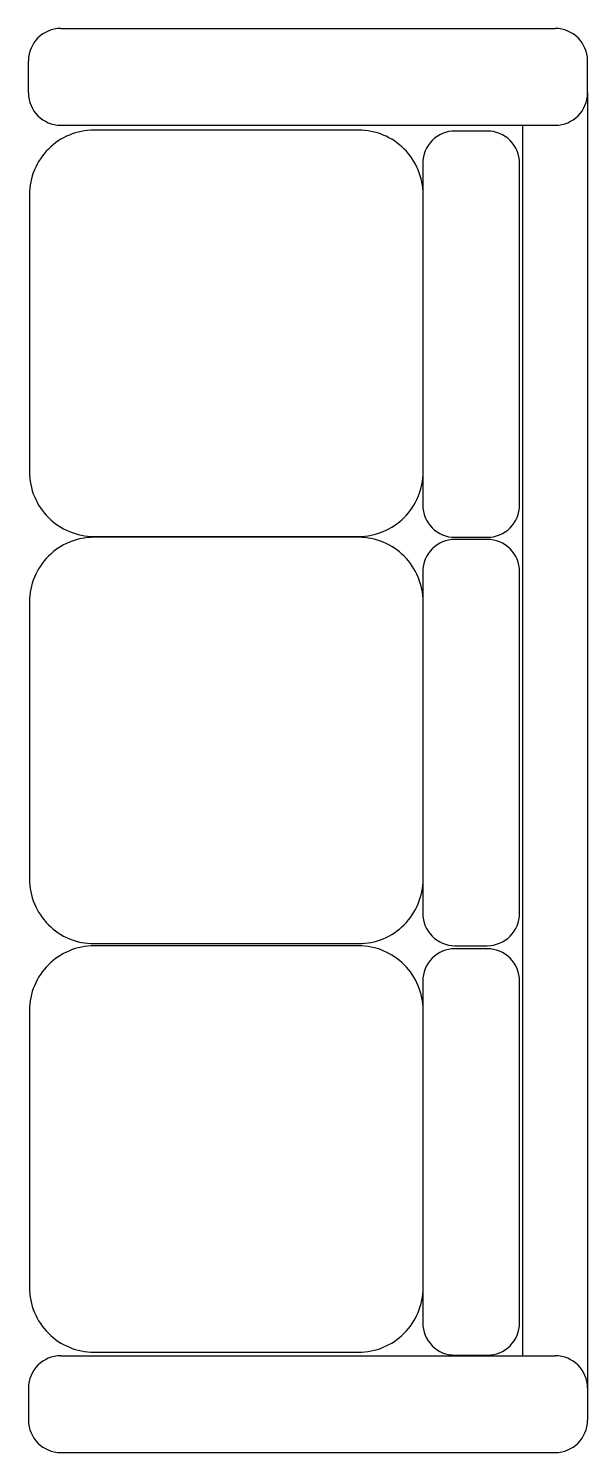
# Model space of a CAD drawing. Extents: x -318.4 to -317.53, y 11.01 to 13.21.
import ezdxf

# ---------------------------------------------------------------- set-up
doc = ezdxf.new("R2010")
doc.units = 0
doc.layers.get('0').update_dxf_attribs({"linetype": 'CONTINUOUS'})

msp = doc.modelspace()

# ---------------------------------------------------------------- linework, layer by layer
at = {"color": 0}
for p, q in [((-318.3464, 13.2135), (-317.58, 13.2135)), ((-318.3964, 13.1135), (-318.3964, 13.1635)), ((-317.53, 13.1135), (-317.53, 13.1635)), ((-317.53, 13.1135), (-317.53, 11.0554)), ((-318.3464, 13.0635), (-317.58, 13.0635)), ((-317.6308, 13.0635), (-317.6308, 11.1554)), ((-318.3464, 11.1554), (-317.58, 11.1554)), ((-318.3964, 11.1054), (-318.3964, 11.0554)), ((-317.53, 11.1054), (-317.53, 11.0554)), ((-318.3464, 11.0054), (-317.58, 11.0054))]:
    msp.add_line(p, q, dxfattribs=at)
for points in [[(-318.3948, 12.9559), (-318.3948, 12.5259, 0.414214), (-318.2948, 12.4259), (-317.8848, 12.4259, 0.414214), (-317.7848, 12.5259), (-317.7848, 12.9559, 0.414214), (-317.8848, 13.0559), (-318.2948, 13.0559, 0.414214)], [(-317.7854, 13.0045), (-317.7854, 12.4745, 0.414214), (-317.7354, 12.4245), (-317.6854, 12.4245, 0.414214), (-317.6354, 12.4745), (-317.6354, 13.0045, 0.414214), (-317.6854, 13.0545), (-317.7354, 13.0545, 0.414214)], [(-318.3948, 12.3245), (-318.3948, 11.8945, 0.414214), (-318.2948, 11.7945), (-317.8848, 11.7945, 0.414214), (-317.7848, 11.8945), (-317.7848, 12.3245, 0.414214), (-317.8848, 12.4245), (-318.2948, 12.4245, 0.414214)], [(-317.7854, 12.3713), (-317.7854, 11.8413, 0.414214), (-317.7354, 11.7913), (-317.6854, 11.7913, 0.414214), (-317.6354, 11.8413), (-317.6354, 12.3713, 0.414214), (-317.6854, 12.4213), (-317.7354, 12.4213, 0.414214)], [(-318.3948, 11.691), (-318.3948, 11.261, 0.414214), (-318.2948, 11.161), (-317.8848, 11.161, 0.414214), (-317.7848, 11.261), (-317.7848, 11.691, 0.414214), (-317.8848, 11.791), (-318.2948, 11.791, 0.414214)], [(-317.7854, 11.7364), (-317.7854, 11.2064, 0.414214), (-317.7354, 11.1564), (-317.6854, 11.1564, 0.414214), (-317.6354, 11.2064), (-317.6354, 11.7364, 0.414214), (-317.6854, 11.7864), (-317.7354, 11.7864, 0.414214)]]:
    msp.add_lwpolyline(points, format="xyb", close=True, dxfattribs=at)
for centre, start, end in [((-318.3464, 13.1635), 90, 180), ((-317.58, 13.1635), 0, 90), ((-318.3464, 13.1135), 180, 270), ((-317.58, 13.1135), 270, 0), ((-318.3464, 11.1054), 90, 180), ((-317.58, 11.1054), 0, 90), ((-318.3464, 11.0554), 180, 270), ((-317.58, 11.0554), 270, 0)]:
    msp.add_arc(centre, 0.05, start, end, dxfattribs=at)

doc.saveas('drawing.dxf')
